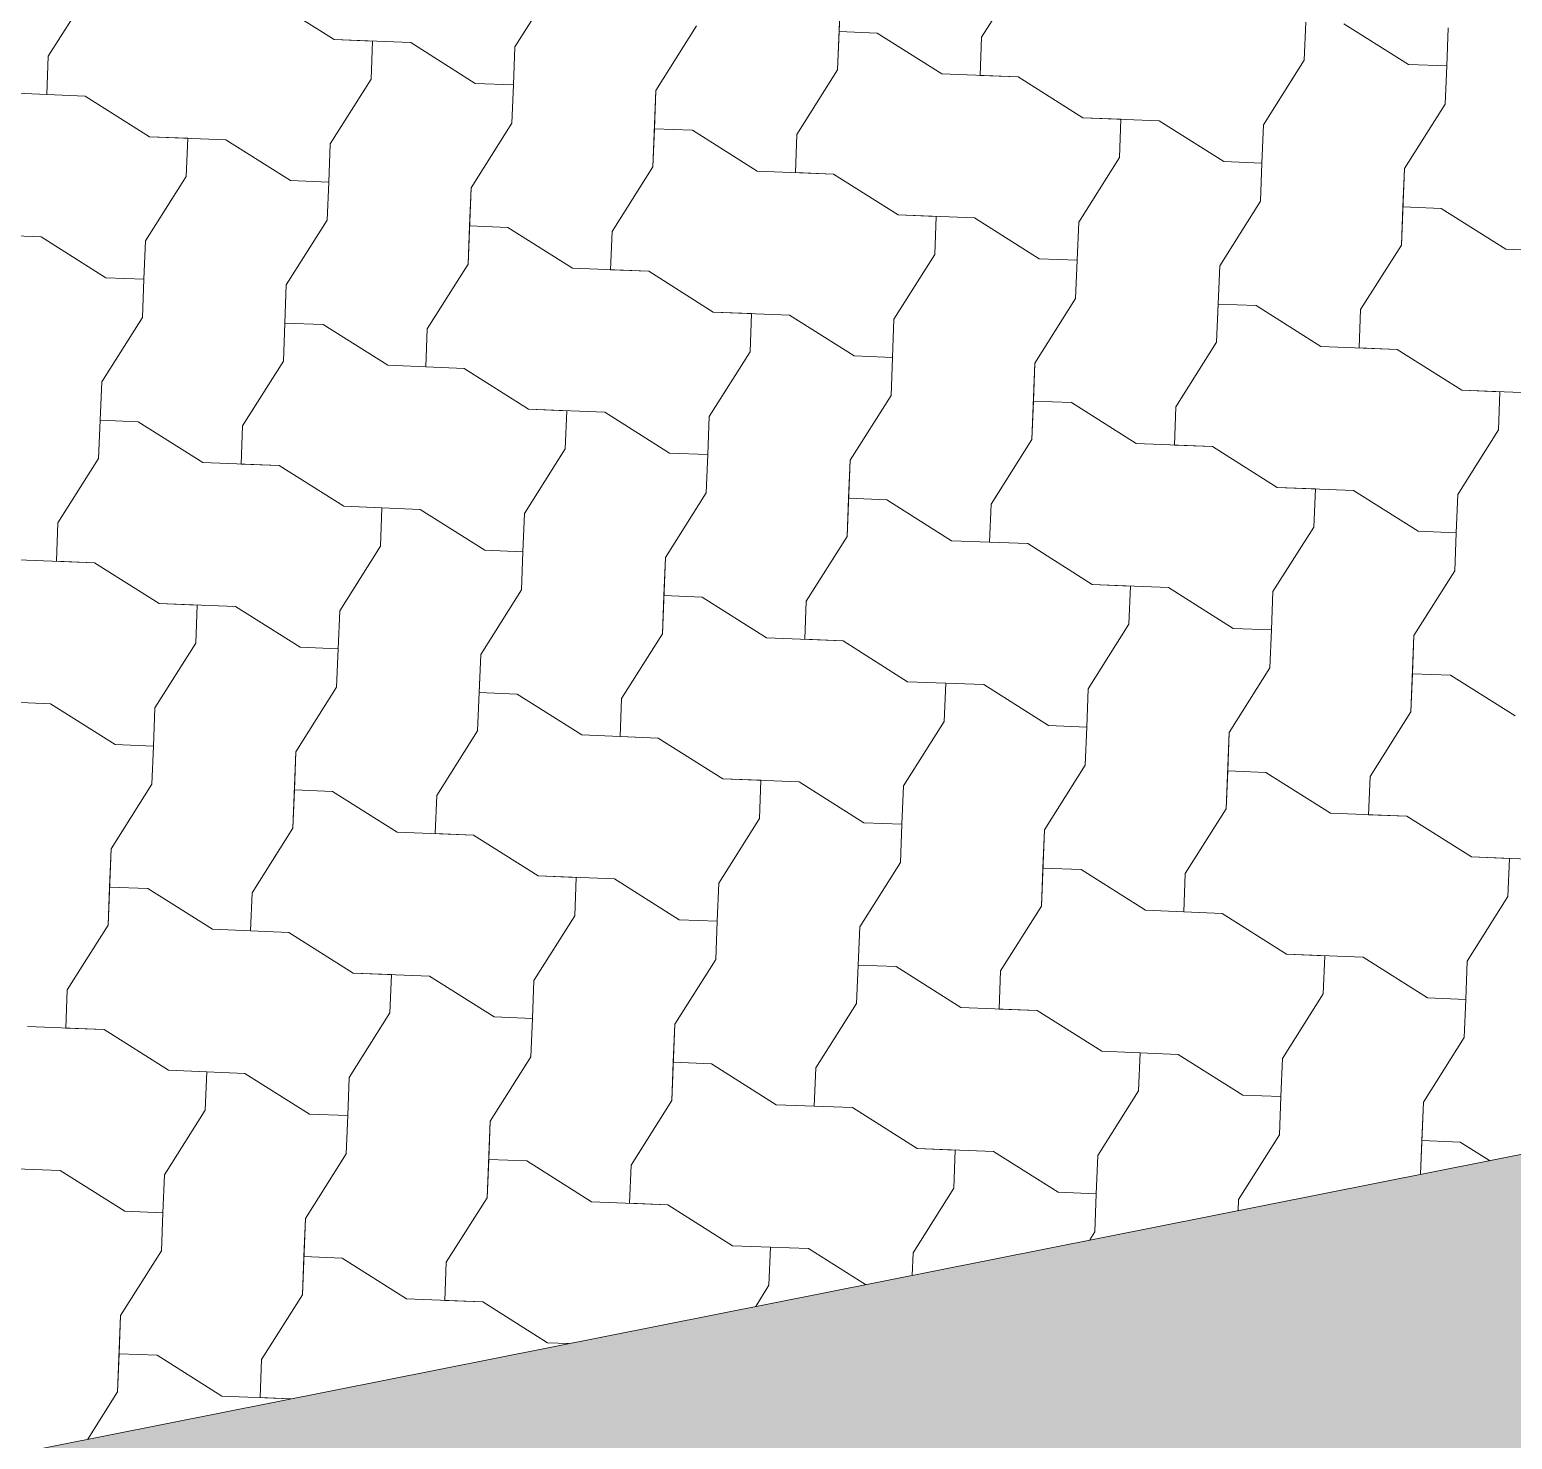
# Model space of a CAD drawing. Header units: metres. Extents: x -111189 to -108577, y -72951 to -72647.
# Drawn here: x -110725.963 to -110724.959, y -72941.686 to -72940.732 of the extents above; entities that cross this region are included whole.
import ezdxf

# ---------------------------------------------------------------- set-up
doc = ezdxf.new("R2010")
doc.units = ezdxf.units.M
doc.header["$MEASUREMENT"] = 0
doc.set_wipeout_variables(frame=1)
doc.linetypes.add('Dot & Dashed', pattern=[0.670278, 0.3175, -0.176389, 0, -0.176389])
doc.linetypes.add('Wipeout_Contour', pattern=[1, 0, -1])
for name, color, linetype in [('Planta Piso -1_1_0', 7, 'Continuous'), ('Planta Piso -1_1_01 - TERRENO PROPOSTO', 7, 'Continuous'), ('Planta Piso -1_1_02 - ESTRADAS', 7, 'Continuous'), ('Planta Piso -1_1_02 - PASSEIOS', 7, 'Continuous')]:
    doc.layers.add(name, color=color, linetype=linetype)

# ---------------------------------------------------------------- blocks, each defined once
blk = doc.blocks.new('*X139', base_point=(-110755.4355, -72968.689))
at = {"layer": 'Planta Piso -1_1_02 - PASSEIOS', "color": 253, "linetype": 'Continuous', "lineweight": 9, "ltscale": 1000}
for p, q in [((-110725.6343, -72940.7431), (-110725.6067, -72940.6994)), ((-110725.3181, -72940.7367), (-110725.2905, -72940.6929)), ((-110725.3181, -72940.7367), (-110725.2905, -72940.6929)), ((-110725.9505, -72940.7496), (-110725.9228, -72940.7058)), ((-110725.9505, -72940.7496), (-110725.9228, -72940.7058)), ((-110725.4157, -72940.7587), (-110725.4136, -72940.707)), ((-110725.4136, -72940.707), (-110725.4146, -72940.7329)), ((-110725.8004, -72940.7106), (-110725.7567, -72940.7383)), ((-110725.8004, -72940.7106), (-110725.7567, -72940.7383)), ((-110725.5388, -72940.7728), (-110725.5112, -72940.729)), ((-110725.5388, -72940.7728), (-110725.5112, -72940.729)), ((-110725.0995, -72940.7523), (-110725.0985, -72940.7264)), ((-110725.0726, -72940.7275), (-110725.0289, -72940.7551)), ((-110725.7567, -72940.7383), (-110725.7308, -72940.7393)), ((-110725.7567, -72940.7383), (-110725.7049, -72940.7403)), ((-110725.7318, -72940.7652), (-110725.7308, -72940.7393)), ((-110725.4157, -72940.7587), (-110725.4146, -72940.7329)), ((-110725.3888, -72940.7339), (-110725.4146, -72940.7329)), ((-110725.3888, -72940.7339), (-110725.345, -72940.7615)), ((-110725.3181, -72940.7367), (-110725.3192, -72940.7626)), ((-110725.3181, -72940.7367), (-110725.3192, -72940.7626)), ((-110725.002, -72940.7303), (-110725.003, -72940.7561)), ((-110725.9505, -72940.7496), (-110725.9515, -72940.7754)), ((-110725.9505, -72940.7496), (-110725.9515, -72940.7754)), ((-110725.7049, -72940.7403), (-110725.6612, -72940.768)), ((-110725.6343, -72940.7431), (-110725.6353, -72940.769)), ((-110725.4433, -72940.8025), (-110725.4157, -72940.7587)), ((-110725.4433, -72940.8025), (-110725.4157, -72940.7587)), ((-110725.1271, -72940.7961), (-110725.0995, -72940.7523)), ((-110725.0289, -72940.7551), (-110725.003, -72940.7561)), ((-110725.004, -72940.782), (-110725.003, -72940.7561)), ((-110725.004, -72940.782), (-110725.003, -72940.7561)), ((-110725.7595, -72940.8089), (-110725.7318, -72940.7652)), ((-110725.6612, -72940.768), (-110725.6353, -72940.769)), ((-110725.6363, -72940.7948), (-110725.6353, -72940.769)), ((-110725.6363, -72940.7948), (-110725.6353, -72940.769)), ((-110725.345, -72940.7615), (-110725.2933, -72940.7636)), ((-110725.2933, -72940.7636), (-110725.3192, -72940.7626)), ((-110725.2933, -72940.7636), (-110725.2495, -72940.7912)), ((-110725.2933, -72940.7636), (-110725.2495, -72940.7912)), ((-110725.9773, -72940.7744), (-110725.9256, -72940.7765)), ((-110725.9256, -72940.7765), (-110725.9515, -72940.7754)), ((-110725.9256, -72940.7765), (-110725.8818, -72940.8041)), ((-110725.9256, -72940.7765), (-110725.8818, -72940.8041)), ((-110725.5408, -72940.8245), (-110725.5388, -72940.7728)), ((-110725.5388, -72940.7728), (-110725.5398, -72940.7987)), ((-110725.0317, -72940.8257), (-110725.004, -72940.782)), ((-110725.0317, -72940.8257), (-110725.004, -72940.782)), ((-110725.664, -72940.8386), (-110725.6363, -72940.7948)), ((-110725.664, -72940.8386), (-110725.6363, -72940.7948)), ((-110725.5408, -72940.8245), (-110725.5398, -72940.7987)), ((-110725.514, -72940.7997), (-110725.5398, -72940.7987)), ((-110725.514, -72940.7997), (-110725.4702, -72940.8273)), ((-110725.2495, -72940.7912), (-110725.2237, -72940.7922)), ((-110725.2495, -72940.7912), (-110725.1978, -72940.7933)), ((-110725.2247, -72940.8181), (-110725.2237, -72940.7922)), ((-110725.1978, -72940.7933), (-110725.154, -72940.8209)), ((-110725.1271, -72940.7961), (-110725.1282, -72940.8219)), ((-110725.8818, -72940.8041), (-110725.856, -72940.8051)), ((-110725.8818, -72940.8041), (-110725.8301, -72940.8061)), ((-110725.857, -72940.831), (-110725.856, -72940.8051)), ((-110725.8301, -72940.8061), (-110725.7864, -72940.8338)), ((-110725.7595, -72940.8089), (-110725.7605, -72940.8348)), ((-110725.4433, -72940.8025), (-110725.4443, -72940.8284)), ((-110725.4433, -72940.8025), (-110725.4443, -72940.8284)), ((-110725.2523, -72940.8619), (-110725.2247, -72940.8181)), ((-110725.5685, -72940.8683), (-110725.5408, -72940.8245)), ((-110725.5685, -72940.8683), (-110725.5408, -72940.8245)), ((-110725.4702, -72940.8273), (-110725.4185, -72940.8294)), ((-110725.4185, -72940.8294), (-110725.4443, -72940.8284)), ((-110725.4185, -72940.8294), (-110725.3747, -72940.857)), ((-110725.4185, -72940.8294), (-110725.3747, -72940.857)), ((-110725.154, -72940.8209), (-110725.1282, -72940.8219)), ((-110725.1292, -72940.8478), (-110725.1282, -72940.8219)), ((-110725.1292, -72940.8478), (-110725.1282, -72940.8219)), ((-110725.0337, -72940.8775), (-110725.0317, -72940.8257)), ((-110725.0317, -72940.8257), (-110725.0327, -72940.8516)), ((-110725.8846, -72940.8747), (-110725.857, -72940.831)), ((-110725.7864, -72940.8338), (-110725.7605, -72940.8348)), ((-110725.7615, -72940.8607), (-110725.7605, -72940.8348)), ((-110725.7615, -72940.8607), (-110725.7605, -72940.8348)), ((-110725.666, -72940.8903), (-110725.664, -72940.8386)), ((-110725.664, -72940.8386), (-110725.665, -72940.8645)), ((-110725.1568, -72940.8916), (-110725.1292, -72940.8478)), ((-110725.1568, -72940.8916), (-110725.1292, -72940.8478)), ((-110725.3747, -72940.857), (-110725.3488, -72940.858)), ((-110725.3747, -72940.857), (-110725.323, -72940.8591)), ((-110725.3499, -72940.8839), (-110725.3488, -72940.858)), ((-110725.323, -72940.8591), (-110725.2792, -72940.8867)), ((-110725.0337, -72940.8775), (-110725.0327, -72940.8516)), ((-110725.0068, -72940.8526), (-110725.0327, -72940.8516)), ((-110725.0068, -72940.8526), (-110724.963, -72940.8803)), ((-110726.007, -72940.8699), (-110725.9553, -72940.8719)), ((-110725.7892, -72940.9044), (-110725.7615, -72940.8607)), ((-110725.7892, -72940.9044), (-110725.7615, -72940.8607)), ((-110725.666, -72940.8903), (-110725.665, -72940.8645)), ((-110725.6391, -72940.8655), (-110725.665, -72940.8645)), ((-110725.6391, -72940.8655), (-110725.5954, -72940.8931)), ((-110725.5685, -72940.8683), (-110725.5695, -72940.8942)), ((-110725.5685, -72940.8683), (-110725.5695, -72940.8942)), ((-110725.2523, -72940.8619), (-110725.2533, -72940.8877)), ((-110725.9553, -72940.8719), (-110725.9115, -72940.8996)), ((-110725.8846, -72940.8747), (-110725.8857, -72940.9006)), ((-110725.0613, -72940.9212), (-110725.0337, -72940.8775)), ((-110725.0613, -72940.9212), (-110725.0337, -72940.8775)), ((-110724.963, -72940.8803), (-110724.9113, -72940.8823)), ((-110725.6937, -72940.9341), (-110725.666, -72940.8903)), ((-110725.6937, -72940.9341), (-110725.666, -72940.8903)), ((-110725.3775, -72940.9277), (-110725.3499, -72940.8839)), ((-110725.2792, -72940.8867), (-110725.2533, -72940.8877)), ((-110725.2544, -72940.9136), (-110725.2533, -72940.8877)), ((-110725.2544, -72940.9136), (-110725.2533, -72940.8877)), ((-110725.9115, -72940.8996), (-110725.8857, -72940.9006)), ((-110725.5954, -72940.8931), (-110725.5436, -72940.8952)), ((-110725.5436, -72940.8952), (-110725.5695, -72940.8942)), ((-110725.5436, -72940.8952), (-110725.4999, -72940.9228)), ((-110725.5436, -72940.8952), (-110725.4999, -72940.9228)), ((-110725.1589, -72940.9433), (-110725.1568, -72940.8916)), ((-110725.1568, -72940.8916), (-110725.1579, -72940.9174)), ((-110725.8867, -72940.9265), (-110725.8857, -72940.9006)), ((-110725.8867, -72940.9265), (-110725.8857, -72940.9006)), ((-110725.7912, -72940.9561), (-110725.7892, -72940.9044)), ((-110725.7892, -72940.9044), (-110725.7902, -72940.9303)), ((-110725.282, -72940.9574), (-110725.2544, -72940.9136)), ((-110725.282, -72940.9574), (-110725.2544, -72940.9136)), ((-110725.1589, -72940.9433), (-110725.1579, -72940.9174)), ((-110725.132, -72940.9184), (-110725.1579, -72940.9174)), ((-110725.132, -72940.9184), (-110725.0882, -72940.9461)), ((-110725.9143, -72940.9702), (-110725.8867, -72940.9265)), ((-110725.9143, -72940.9702), (-110725.8867, -72940.9265)), ((-110725.7912, -72940.9561), (-110725.7902, -72940.9303)), ((-110725.7643, -72940.9313), (-110725.7902, -72940.9303)), ((-110725.4999, -72940.9228), (-110725.474, -72940.9239)), ((-110725.4999, -72940.9228), (-110725.4482, -72940.9249)), ((-110725.475, -72940.9497), (-110725.474, -72940.9239)), ((-110725.4482, -72940.9249), (-110725.4044, -72940.9525)), ((-110725.3775, -72940.9277), (-110725.3785, -72940.9535)), ((-110725.0613, -72940.9212), (-110725.0624, -72940.9471)), ((-110725.0613, -72940.9212), (-110725.0624, -72940.9471)), ((-110725.7643, -72940.9313), (-110725.7205, -72940.9589)), ((-110725.6937, -72940.9341), (-110725.6947, -72940.96)), ((-110725.6937, -72940.9341), (-110725.6947, -72940.96)), ((-110725.5027, -72940.9935), (-110725.475, -72940.9497)), ((-110725.1865, -72940.987), (-110725.1589, -72940.9433)), ((-110725.1865, -72940.987), (-110725.1589, -72940.9433)), ((-110725.0882, -72940.9461), (-110725.0365, -72940.9481)), ((-110725.0365, -72940.9481), (-110725.0624, -72940.9471)), ((-110725.0365, -72940.9481), (-110724.9927, -72940.9758)), ((-110725.0365, -72940.9481), (-110724.9927, -72940.9758)), ((-110725.8188, -72940.9999), (-110725.7912, -72940.9561)), ((-110725.8188, -72940.9999), (-110725.7912, -72940.9561)), ((-110725.7205, -72940.9589), (-110725.6688, -72940.961)), ((-110725.6688, -72940.961), (-110725.6947, -72940.96)), ((-110725.4044, -72940.9525), (-110725.3785, -72940.9535)), ((-110725.3795, -72940.9794), (-110725.3785, -72940.9535)), ((-110725.3795, -72940.9794), (-110725.3785, -72940.9535)), ((-110725.2841, -72941.0091), (-110725.282, -72940.9574)), ((-110725.282, -72940.9574), (-110725.283, -72940.9832)), ((-110725.9164, -72941.022), (-110725.9143, -72940.9702)), ((-110725.9143, -72940.9702), (-110725.9154, -72940.9961)), ((-110725.6688, -72940.961), (-110725.6251, -72940.9886)), ((-110725.6688, -72940.961), (-110725.6251, -72940.9886)), ((-110725.4072, -72941.0232), (-110725.3795, -72940.9794)), ((-110725.4072, -72941.0232), (-110725.3795, -72940.9794)), ((-110724.9927, -72940.9758), (-110724.9669, -72940.9768)), ((-110724.9927, -72940.9758), (-110724.941, -72940.9778)), ((-110724.9679, -72941.0026), (-110724.9669, -72940.9768)), ((-110725.6251, -72940.9886), (-110725.5992, -72940.9897)), ((-110725.6251, -72940.9886), (-110725.5733, -72940.9907)), ((-110725.6002, -72941.0155), (-110725.5992, -72940.9897)), ((-110725.5733, -72940.9907), (-110725.5296, -72941.0183)), ((-110725.2841, -72941.0091), (-110725.283, -72940.9832)), ((-110725.2572, -72940.9842), (-110725.283, -72940.9832)), ((-110725.2572, -72940.9842), (-110725.2134, -72941.0119)), ((-110725.1865, -72940.987), (-110725.1875, -72941.0129)), ((-110725.1865, -72940.987), (-110725.1875, -72941.0129)), ((-110725.9164, -72941.022), (-110725.9154, -72940.9961)), ((-110725.8895, -72940.9971), (-110725.9154, -72940.9961)), ((-110725.8895, -72940.9971), (-110725.8457, -72941.0248)), ((-110725.8188, -72940.9999), (-110725.8199, -72941.0258)), ((-110725.8188, -72940.9999), (-110725.8199, -72941.0258)), ((-110725.5027, -72940.9935), (-110725.5037, -72941.0193)), ((-110725.3117, -72941.0529), (-110725.2841, -72941.0091)), ((-110725.3117, -72941.0529), (-110725.2841, -72941.0091)), ((-110724.9955, -72941.0464), (-110724.9679, -72941.0026)), ((-110725.6279, -72941.0593), (-110725.6002, -72941.0155)), ((-110725.5296, -72941.0183), (-110725.5037, -72941.0193)), ((-110725.5047, -72941.0452), (-110725.5037, -72941.0193)), ((-110725.5047, -72941.0452), (-110725.5037, -72941.0193)), ((-110725.2134, -72941.0119), (-110725.1617, -72941.0139)), ((-110725.1617, -72941.0139), (-110725.1875, -72941.0129)), ((-110725.1617, -72941.0139), (-110725.1179, -72941.0416)), ((-110725.1617, -72941.0139), (-110725.1179, -72941.0416)), ((-110725.944, -72941.0657), (-110725.9164, -72941.022)), ((-110725.944, -72941.0657), (-110725.9164, -72941.022)), ((-110725.8457, -72941.0248), (-110725.794, -72941.0268)), ((-110725.794, -72941.0268), (-110725.8199, -72941.0258)), ((-110725.794, -72941.0268), (-110725.7502, -72941.0544)), ((-110725.794, -72941.0268), (-110725.7502, -72941.0544)), ((-110725.4092, -72941.0749), (-110725.4072, -72941.0232)), ((-110725.4072, -72941.0232), (-110725.4082, -72941.049)), ((-110725.5324, -72941.089), (-110725.5047, -72941.0452)), ((-110725.5324, -72941.089), (-110725.5047, -72941.0452)), ((-110725.4092, -72941.0749), (-110725.4082, -72941.049)), ((-110725.3823, -72941.0501), (-110725.4082, -72941.049)), ((-110725.3823, -72941.0501), (-110725.3386, -72941.0777)), ((-110725.1179, -72941.0416), (-110725.092, -72941.0426)), ((-110725.1179, -72941.0416), (-110725.0662, -72941.0436)), ((-110725.0931, -72941.0685), (-110725.092, -72941.0426)), ((-110725.0662, -72941.0436), (-110725.0224, -72941.0713)), ((-110724.9955, -72941.0464), (-110724.9966, -72941.0723)), ((-110725.7502, -72941.0544), (-110725.7244, -72941.0555)), ((-110725.7502, -72941.0544), (-110725.6985, -72941.0565)), ((-110725.7254, -72941.0813), (-110725.7244, -72941.0555)), ((-110725.6985, -72941.0565), (-110725.6547, -72941.0841)), ((-110725.6279, -72941.0593), (-110725.6289, -72941.0852)), ((-110725.3117, -72941.0529), (-110725.3127, -72941.0787)), ((-110725.3117, -72941.0529), (-110725.3127, -72941.0787)), ((-110725.944, -72941.0657), (-110725.945, -72941.0916)), ((-110725.944, -72941.0657), (-110725.945, -72941.0916)), ((-110725.1207, -72941.1122), (-110725.0931, -72941.0685)), ((-110725.0224, -72941.0713), (-110724.9966, -72941.0723)), ((-110725.753, -72941.1251), (-110725.7254, -72941.0813)), ((-110725.4369, -72941.1187), (-110725.4092, -72941.0749)), ((-110725.4369, -72941.1187), (-110725.4092, -72941.0749)), ((-110725.3386, -72941.0777), (-110725.2869, -72941.0797)), ((-110725.2869, -72941.0797), (-110725.3127, -72941.0787)), ((-110725.2869, -72941.0797), (-110725.2431, -72941.1074)), ((-110725.2869, -72941.0797), (-110725.2431, -72941.1074)), ((-110724.9976, -72941.0981), (-110724.9966, -72941.0723)), ((-110724.9976, -72941.0981), (-110724.9966, -72941.0723)), ((-110725.9709, -72941.0906), (-110725.9192, -72941.0926)), ((-110725.6547, -72941.0841), (-110725.6289, -72941.0852)), ((-110725.6299, -72941.111), (-110725.6289, -72941.0852)), ((-110725.6299, -72941.111), (-110725.6289, -72941.0852)), ((-110725.5344, -72941.1407), (-110725.5324, -72941.089)), ((-110725.5324, -72941.089), (-110725.5334, -72941.1148)), ((-110725.9192, -72941.0926), (-110725.945, -72941.0916)), ((-110725.9192, -72941.0926), (-110725.8754, -72941.1202)), ((-110725.9192, -72941.0926), (-110725.8754, -72941.1202)), ((-110725.0252, -72941.1419), (-110724.9976, -72941.0981)), ((-110725.0252, -72941.1419), (-110724.9976, -72941.0981)), ((-110725.6575, -72941.1548), (-110725.6299, -72941.111)), ((-110725.6575, -72941.1548), (-110725.6299, -72941.111)), ((-110725.2431, -72941.1074), (-110725.2172, -72941.1084)), ((-110725.2431, -72941.1074), (-110725.1914, -72941.1094)), ((-110725.2183, -72941.1343), (-110725.2172, -72941.1084)), ((-110725.1914, -72941.1094), (-110725.1476, -72941.1371)), ((-110725.8754, -72941.1202), (-110725.8496, -72941.1213)), ((-110725.8754, -72941.1202), (-110725.8237, -72941.1223)), ((-110725.8506, -72941.1471), (-110725.8496, -72941.1213)), ((-110725.5344, -72941.1407), (-110725.5334, -72941.1148)), ((-110725.5075, -72941.1159), (-110725.5334, -72941.1148)), ((-110725.5075, -72941.1159), (-110725.4638, -72941.1435)), ((-110725.4369, -72941.1187), (-110725.4379, -72941.1445)), ((-110725.4369, -72941.1187), (-110725.4379, -72941.1445)), ((-110725.1207, -72941.1122), (-110725.1217, -72941.1381)), ((-110725.8237, -72941.1223), (-110725.7799, -72941.1499)), ((-110725.753, -72941.1251), (-110725.7541, -72941.151)), ((-110725.562, -72941.1845), (-110725.5344, -72941.1407)), ((-110725.562, -72941.1845), (-110725.5344, -72941.1407)), ((-110725.2459, -72941.178), (-110725.2183, -72941.1343)), ((-110725.1476, -72941.1371), (-110725.1217, -72941.1381)), ((-110725.1228, -72941.1639), (-110725.1217, -72941.1381)), ((-110725.1228, -72941.1639), (-110725.1217, -72941.1381)), ((-110725.8782, -72941.1909), (-110725.8506, -72941.1471)), ((-110725.7799, -72941.1499), (-110725.7541, -72941.151)), ((-110725.7551, -72941.1768), (-110725.7541, -72941.151)), ((-110725.7551, -72941.1768), (-110725.7541, -72941.151)), ((-110725.4638, -72941.1435), (-110725.412, -72941.1455)), ((-110725.412, -72941.1455), (-110725.4379, -72941.1445)), ((-110725.412, -72941.1455), (-110725.3683, -72941.1732)), ((-110725.412, -72941.1455), (-110725.3683, -72941.1732)), ((-110725.0273, -72941.1936), (-110725.0252, -72941.1419)), ((-110725.0252, -72941.1419), (-110725.0262, -72941.1678)), ((-110725.6596, -72941.2065), (-110725.6575, -72941.1548)), ((-110725.6575, -72941.1548), (-110725.6586, -72941.1806)), ((-110725.1504, -72941.2077), (-110725.1228, -72941.1639)), ((-110725.1504, -72941.2077), (-110725.1228, -72941.1639)), ((-110725.0273, -72941.1936), (-110725.0262, -72941.1678)), ((-110725.0004, -72941.1688), (-110725.0262, -72941.1678)), ((-110725.0004, -72941.1688), (-110724.9566, -72941.1964)), ((-110725.7827, -72941.2206), (-110725.7551, -72941.1768)), ((-110725.7827, -72941.2206), (-110725.7551, -72941.1768)), ((-110725.6596, -72941.2065), (-110725.6586, -72941.1806)), ((-110725.6327, -72941.1817), (-110725.6586, -72941.1806)), ((-110725.6327, -72941.1817), (-110725.5889, -72941.2093)), ((-110725.3683, -72941.1732), (-110725.3424, -72941.1742)), ((-110725.3683, -72941.1732), (-110725.3165, -72941.1752)), ((-110725.3434, -72941.2001), (-110725.3424, -72941.1742)), ((-110725.3165, -72941.1752), (-110725.2728, -72941.2029)), ((-110725.2459, -72941.178), (-110725.2469, -72941.2039)), ((-110726.0006, -72941.1861), (-110725.9489, -72941.1881)), ((-110725.9489, -72941.1881), (-110725.9051, -72941.2157)), ((-110725.8782, -72941.1909), (-110725.8792, -72941.2168)), ((-110725.562, -72941.1845), (-110725.5631, -72941.2103)), ((-110725.562, -72941.1845), (-110725.5631, -72941.2103)), ((-110725.3711, -72941.2438), (-110725.3434, -72941.2001)), ((-110725.0549, -72941.2374), (-110725.0273, -72941.1936)), ((-110725.0549, -72941.2374), (-110725.0273, -72941.1936)), ((-110725.6872, -72941.2503), (-110725.6596, -72941.2065)), ((-110725.6872, -72941.2503), (-110725.6596, -72941.2065)), ((-110725.5889, -72941.2093), (-110725.5372, -72941.2114)), ((-110725.5372, -72941.2114), (-110725.5631, -72941.2103)), ((-110725.5372, -72941.2114), (-110725.4934, -72941.239)), ((-110725.5372, -72941.2114), (-110725.4934, -72941.239)), ((-110725.2728, -72941.2029), (-110725.2469, -72941.2039)), ((-110725.2479, -72941.2298), (-110725.2469, -72941.2039)), ((-110725.2479, -72941.2298), (-110725.2469, -72941.2039)), ((-110725.1524, -72941.2594), (-110725.1504, -72941.2077)), ((-110725.1504, -72941.2077), (-110725.1514, -72941.2336)), ((-110725.9051, -72941.2157), (-110725.8792, -72941.2168)), ((-110725.8803, -72941.2426), (-110725.8792, -72941.2168)), ((-110725.8803, -72941.2426), (-110725.8792, -72941.2168)), ((-110725.7848, -72941.2723), (-110725.7827, -72941.2206)), ((-110725.7827, -72941.2206), (-110725.7837, -72941.2465)), ((-110725.2756, -72941.2735), (-110725.2479, -72941.2298)), ((-110725.2756, -72941.2735), (-110725.2479, -72941.2298)), ((-110725.4934, -72941.239), (-110725.4676, -72941.24)), ((-110725.4934, -72941.239), (-110725.4417, -72941.241)), ((-110725.4686, -72941.2659), (-110725.4676, -72941.24)), ((-110725.4417, -72941.241), (-110725.3979, -72941.2687)), ((-110725.1524, -72941.2594), (-110725.1514, -72941.2336)), ((-110725.1256, -72941.2346), (-110725.1514, -72941.2336)), ((-110725.1256, -72941.2346), (-110725.0818, -72941.2622)), ((-110725.0549, -72941.2374), (-110725.0559, -72941.2633)), ((-110725.0549, -72941.2374), (-110725.0559, -72941.2633)), ((-110725.9079, -72941.2864), (-110725.8803, -72941.2426)), ((-110725.9079, -72941.2864), (-110725.8803, -72941.2426)), ((-110725.7848, -72941.2723), (-110725.7837, -72941.2465)), ((-110725.7579, -72941.2475), (-110725.7837, -72941.2465)), ((-110725.7579, -72941.2475), (-110725.7141, -72941.2751)), ((-110725.6872, -72941.2503), (-110725.6883, -72941.2761)), ((-110725.6872, -72941.2503), (-110725.6883, -72941.2761)), ((-110725.3711, -72941.2438), (-110725.3721, -72941.2697)), ((-110725.1801, -72941.3032), (-110725.1524, -72941.2594)), ((-110725.1801, -72941.3032), (-110725.1524, -72941.2594)), ((-110725.4962, -72941.3096), (-110725.4686, -72941.2659)), ((-110725.3979, -72941.2687), (-110725.3721, -72941.2697)), ((-110725.3731, -72941.2956), (-110725.3721, -72941.2697)), ((-110725.3731, -72941.2956), (-110725.3721, -72941.2697)), ((-110725.0818, -72941.2622), (-110725.0301, -72941.2643)), ((-110725.0301, -72941.2643), (-110725.0559, -72941.2633)), ((-110725.0301, -72941.2643), (-110724.9863, -72941.2919)), ((-110725.0301, -72941.2643), (-110724.9863, -72941.2919)), ((-110725.8124, -72941.3161), (-110725.7848, -72941.2723)), ((-110725.8124, -72941.3161), (-110725.7848, -72941.2723)), ((-110725.7141, -72941.2751), (-110725.6624, -72941.2772)), ((-110725.6624, -72941.2772), (-110725.6883, -72941.2761)), ((-110725.6624, -72941.2772), (-110725.6186, -72941.3048)), ((-110725.6624, -72941.2772), (-110725.6186, -72941.3048)), ((-110725.2776, -72941.3252), (-110725.2756, -72941.2735)), ((-110725.2756, -72941.2735), (-110725.2766, -72941.2994)), ((-110725.9099, -72941.3381), (-110725.9079, -72941.2864)), ((-110725.9079, -72941.2864), (-110725.9089, -72941.3123)), ((-110724.9863, -72941.2919), (-110724.9604, -72941.2929)), ((-110724.9863, -72941.2919), (-110724.9346, -72941.294)), ((-110725.4007, -72941.3393), (-110725.3731, -72941.2956)), ((-110725.4007, -72941.3393), (-110725.3731, -72941.2956)), ((-110725.2776, -72941.3252), (-110725.2766, -72941.2994)), ((-110725.2507, -72941.3004), (-110725.2766, -72941.2994)), ((-110725.2507, -72941.3004), (-110725.207, -72941.328)), ((-110724.9615, -72941.3188), (-110724.9604, -72941.2929)), ((-110725.9099, -72941.3381), (-110725.9089, -72941.3123)), ((-110725.8831, -72941.3133), (-110725.9089, -72941.3123)), ((-110725.6186, -72941.3048), (-110725.5928, -72941.3058)), ((-110725.6186, -72941.3048), (-110725.5669, -72941.3068)), ((-110725.5938, -72941.3317), (-110725.5928, -72941.3058)), ((-110725.5669, -72941.3068), (-110725.5231, -72941.3345)), ((-110725.4962, -72941.3096), (-110725.4973, -72941.3355)), ((-110725.1801, -72941.3032), (-110725.1811, -72941.3291)), ((-110725.1801, -72941.3032), (-110725.1811, -72941.3291)), ((-110725.8831, -72941.3133), (-110725.8393, -72941.3409)), ((-110725.8124, -72941.3161), (-110725.8134, -72941.3419)), ((-110725.8124, -72941.3161), (-110725.8134, -72941.3419)), ((-110724.9891, -72941.3626), (-110724.9615, -72941.3188)), ((-110725.6214, -72941.3755), (-110725.5938, -72941.3317)), ((-110725.3053, -72941.369), (-110725.2776, -72941.3252)), ((-110725.3053, -72941.369), (-110725.2776, -72941.3252)), ((-110725.207, -72941.328), (-110725.1552, -72941.3301)), ((-110725.1552, -72941.3301), (-110725.1811, -72941.3291)), ((-110725.1552, -72941.3301), (-110725.1115, -72941.3577)), ((-110725.1552, -72941.3301), (-110725.1115, -72941.3577)), ((-110725.9376, -72941.3819), (-110725.9099, -72941.3381)), ((-110725.9376, -72941.3819), (-110725.9099, -72941.3381)), ((-110725.8393, -72941.3409), (-110725.7876, -72941.343)), ((-110725.7876, -72941.343), (-110725.8134, -72941.3419)), ((-110725.5231, -72941.3345), (-110725.4973, -72941.3355)), ((-110725.4983, -72941.3614), (-110725.4973, -72941.3355)), ((-110725.4983, -72941.3614), (-110725.4973, -72941.3355)), ((-110725.4028, -72941.3911), (-110725.4007, -72941.3393)), ((-110725.4007, -72941.3393), (-110725.4018, -72941.3652)), ((-110725.7876, -72941.343), (-110725.7438, -72941.3706)), ((-110725.7876, -72941.343), (-110725.7438, -72941.3706)), ((-110725.5259, -72941.4051), (-110725.4983, -72941.3614)), ((-110725.5259, -72941.4051), (-110725.4983, -72941.3614)), ((-110725.1115, -72941.3577), (-110725.0856, -72941.3588)), ((-110725.1115, -72941.3577), (-110725.0597, -72941.3598)), ((-110725.0866, -72941.3846), (-110725.0856, -72941.3588)), ((-110725.0597, -72941.3598), (-110725.016, -72941.3874)), ((-110724.9891, -72941.3626), (-110724.9901, -72941.3884)), ((-110725.7438, -72941.3706), (-110725.7179, -72941.3716)), ((-110725.7438, -72941.3706), (-110725.6921, -72941.3727)), ((-110725.719, -72941.3975), (-110725.7179, -72941.3716)), ((-110725.6921, -72941.3727), (-110725.6483, -72941.4003)), ((-110725.4028, -72941.3911), (-110725.4018, -72941.3652)), ((-110725.3759, -72941.3662), (-110725.4018, -72941.3652)), ((-110725.3759, -72941.3662), (-110725.3321, -72941.3939)), ((-110725.3053, -72941.369), (-110725.3063, -72941.3949)), ((-110725.3053, -72941.369), (-110725.3063, -72941.3949)), ((-110725.9376, -72941.3819), (-110725.9386, -72941.4078)), ((-110725.9376, -72941.3819), (-110725.9386, -72941.4078)), ((-110725.6214, -72941.3755), (-110725.6224, -72941.4013)), ((-110725.4304, -72941.4348), (-110725.4028, -72941.3911)), ((-110725.4304, -72941.4348), (-110725.4028, -72941.3911)), ((-110725.1143, -72941.4284), (-110725.0866, -72941.3846)), ((-110725.016, -72941.3874), (-110724.9901, -72941.3884)), ((-110724.9911, -72941.4143), (-110724.9901, -72941.3884)), ((-110724.9911, -72941.4143), (-110724.9901, -72941.3884)), ((-110725.7466, -72941.4413), (-110725.719, -72941.3975)), ((-110725.6483, -72941.4003), (-110725.6224, -72941.4013)), ((-110725.6235, -72941.4272), (-110725.6224, -72941.4013)), ((-110725.6235, -72941.4272), (-110725.6224, -72941.4013)), ((-110725.3321, -72941.3939), (-110725.2804, -72941.3959)), ((-110725.2804, -72941.3959), (-110725.3063, -72941.3949)), ((-110725.2804, -72941.3959), (-110725.2366, -72941.4235)), ((-110725.2804, -72941.3959), (-110725.2366, -72941.4235)), ((-110725.9645, -72941.4067), (-110725.9127, -72941.4088)), ((-110725.9127, -72941.4088), (-110725.9386, -72941.4078)), ((-110725.9127, -72941.4088), (-110725.869, -72941.4364)), ((-110725.9127, -72941.4088), (-110725.869, -72941.4364)), ((-110725.528, -72941.4569), (-110725.5259, -72941.4051)), ((-110725.5259, -72941.4051), (-110725.527, -72941.431)), ((-110725.0188, -72941.4581), (-110724.9911, -72941.4143)), ((-110725.0188, -72941.4581), (-110724.9911, -72941.4143)), ((-110725.6511, -72941.4709), (-110725.6235, -72941.4272)), ((-110725.6511, -72941.4709), (-110725.6235, -72941.4272)), ((-110725.528, -72941.4569), (-110725.527, -72941.431)), ((-110725.5011, -72941.432), (-110725.527, -72941.431)), ((-110725.5011, -72941.432), (-110725.4573, -72941.4597)), ((-110725.2366, -72941.4235), (-110725.2108, -72941.4246)), ((-110725.2366, -72941.4235), (-110725.1849, -72941.4256)), ((-110725.2118, -72941.4504), (-110725.2108, -72941.4246)), ((-110725.1849, -72941.4256), (-110725.1412, -72941.4532)), ((-110725.1143, -72941.4284), (-110725.1153, -72941.4542)), ((-110725.869, -72941.4364), (-110725.8431, -72941.4374)), ((-110725.869, -72941.4364), (-110725.8173, -72941.4385)), ((-110725.8441, -72941.4633), (-110725.8431, -72941.4374)), ((-110725.8173, -72941.4385), (-110725.7735, -72941.4661)), ((-110725.7466, -72941.4413), (-110725.7476, -72941.4671)), ((-110725.4304, -72941.4348), (-110725.4315, -72941.4607)), ((-110725.4304, -72941.4348), (-110725.4315, -72941.4607)), ((-110725.2394, -72941.4942), (-110725.2118, -72941.4504)), ((-110725.5556, -72941.5006), (-110725.528, -72941.4569)), ((-110725.5556, -72941.5006), (-110725.528, -72941.4569)), ((-110725.4573, -72941.4597), (-110725.4056, -72941.4617)), ((-110725.4056, -72941.4617), (-110725.4315, -72941.4607)), ((-110725.4056, -72941.4617), (-110725.3618, -72941.4893)), ((-110725.4056, -72941.4617), (-110725.3618, -72941.4893)), ((-110725.1412, -72941.4532), (-110725.1153, -72941.4542)), ((-110725.1163, -72941.4801), (-110725.1153, -72941.4542)), ((-110725.1163, -72941.4801), (-110725.1153, -72941.4542)), ((-110725.0207, -72941.5068), (-110725.0188, -72941.4581)), ((-110725.0188, -72941.4581), (-110725.0198, -72941.4839)), ((-110725.8718, -72941.5071), (-110725.8441, -72941.4633)), ((-110725.7735, -72941.4661), (-110725.7476, -72941.4671)), ((-110725.7486, -72941.493), (-110725.7476, -72941.4671)), ((-110725.7486, -72941.493), (-110725.7476, -72941.4671)), ((-110725.6532, -72941.5227), (-110725.6511, -72941.4709)), ((-110725.6511, -72941.4709), (-110725.6521, -72941.4968)), ((-110725.144, -72941.5239), (-110725.1163, -72941.4801)), ((-110725.144, -72941.5239), (-110725.1163, -72941.4801)), ((-110725.7763, -72941.5368), (-110725.7486, -72941.493)), ((-110725.7763, -72941.5368), (-110725.7486, -72941.493)), ((-110725.3618, -72941.4893), (-110725.336, -72941.4904)), ((-110725.3618, -72941.4893), (-110725.3101, -72941.4914)), ((-110725.337, -72941.5162), (-110725.336, -72941.4904)), ((-110725.3101, -72941.4914), (-110725.2663, -72941.519)), ((-110725.0207, -72941.5068), (-110725.0198, -72941.4839)), ((-110724.9939, -72941.485), (-110725.0198, -72941.4839)), ((-110724.9939, -72941.485), (-110724.9741, -72941.4975)), ((-110725.9942, -72941.5022), (-110725.9424, -72941.5043)), ((-110725.6532, -72941.5227), (-110725.6521, -72941.4968)), ((-110725.6263, -72941.4978), (-110725.6521, -72941.4968)), ((-110725.6263, -72941.4978), (-110725.5825, -72941.5255)), ((-110725.5556, -72941.5006), (-110725.5566, -72941.5265)), ((-110725.5556, -72941.5006), (-110725.5566, -72941.5265)), ((-110725.2394, -72941.4942), (-110725.2405, -72941.5201)), ((-110725.9424, -72941.5043), (-110725.8987, -72941.5319)), ((-110725.8718, -72941.5071), (-110725.8728, -72941.5329)), ((-110725.6808, -72941.5664), (-110725.6532, -72941.5227)), ((-110725.6808, -72941.5664), (-110725.6532, -72941.5227)), ((-110725.3646, -72941.56), (-110725.337, -72941.5162)), ((-110725.2663, -72941.519), (-110725.2405, -72941.5201)), ((-110725.2415, -72941.5459), (-110725.2405, -72941.5201)), ((-110725.2415, -72941.5459), (-110725.2405, -72941.5201)), ((-110725.8987, -72941.5319), (-110725.8728, -72941.5329)), ((-110725.8738, -72941.5588), (-110725.8728, -72941.5329)), ((-110725.8738, -72941.5588), (-110725.8728, -72941.5329)), ((-110725.5825, -72941.5255), (-110725.5308, -72941.5275)), ((-110725.5308, -72941.5275), (-110725.5566, -72941.5265)), ((-110725.5308, -72941.5275), (-110725.487, -72941.5552)), ((-110725.5308, -72941.5275), (-110725.487, -72941.5552)), ((-110725.1443, -72941.5313), (-110725.144, -72941.5239)), ((-110725.144, -72941.5239), (-110725.1443, -72941.5313)), ((-110725.7783, -72941.5885), (-110725.7763, -72941.5368)), ((-110725.7763, -72941.5368), (-110725.7773, -72941.5626)), ((-110725.2449, -72941.5513), (-110725.2415, -72941.5459)), ((-110725.2449, -72941.5513), (-110725.2415, -72941.5459)), ((-110725.9015, -72941.6026), (-110725.8738, -72941.5588)), ((-110725.9015, -72941.6026), (-110725.8738, -72941.5588)), ((-110725.7783, -72941.5885), (-110725.7773, -72941.5626)), ((-110725.7514, -72941.5636), (-110725.7773, -72941.5626)), ((-110725.487, -72941.5552), (-110725.4611, -72941.5562)), ((-110725.487, -72941.5552), (-110725.4353, -72941.5572)), ((-110725.4622, -72941.582), (-110725.4611, -72941.5562)), ((-110725.4353, -72941.5572), (-110725.3968, -72941.5815)), ((-110725.3646, -72941.56), (-110725.3652, -72941.5753)), ((-110725.7514, -72941.5636), (-110725.7077, -72941.5913)), ((-110725.6808, -72941.5664), (-110725.6818, -72941.5923)), ((-110725.6808, -72941.5664), (-110725.6818, -72941.5923)), ((-110725.4712, -72941.5963), (-110725.4622, -72941.582)), ((-110725.806, -72941.6322), (-110725.7783, -72941.5885)), ((-110725.806, -72941.6322), (-110725.7783, -72941.5885)), ((-110725.7077, -72941.5913), (-110725.656, -72941.5933)), ((-110725.656, -72941.5933), (-110725.6818, -72941.5923)), ((-110725.656, -72941.5933), (-110725.6122, -72941.621)), ((-110725.656, -72941.5933), (-110725.6122, -72941.621)), ((-110725.9035, -72941.6543), (-110725.9015, -72941.6026)), ((-110725.9015, -72941.6026), (-110725.9025, -72941.6284)), ((-110725.6122, -72941.621), (-110725.598, -72941.6215)), ((-110725.6122, -72941.621), (-110725.598, -72941.6215)), ((-110725.9035, -72941.6543), (-110725.9025, -72941.6284)), ((-110725.8766, -72941.6294), (-110725.9025, -72941.6284)), ((-110725.8766, -72941.6294), (-110725.8329, -72941.6571)), ((-110725.806, -72941.6322), (-110725.807, -72941.6581)), ((-110725.806, -72941.6322), (-110725.807, -72941.6581)), ((-110725.9237, -72941.6863), (-110725.9035, -72941.6543)), ((-110725.9237, -72941.6863), (-110725.9035, -72941.6543)), ((-110725.8329, -72941.6571), (-110725.7862, -72941.6589)), ((-110725.7862, -72941.6589), (-110725.807, -72941.6581))]:
    blk.add_line(p, q, dxfattribs=at)

msp = doc.modelspace()

# ---------------------------------------------------------------- hatches: boundary and pattern name
at = {"layer": 'Planta Piso -1_1_01 - TERRENO PROPOSTO', "linetype": 'Continuous', "lineweight": 0, "true_color": 0x939598, "transparency": 33554539}
msp.add_hatch(color=252, dxfattribs=at).paths.add_polyline_path([(-110746.6508, -72951.1828), (-110740.2464, -72951.1828), (-110737.7611, -72950.6884), (-110727.7202, -72948.691), (-110726.5777, -72948.4637), (-110722.7586, -72947.704), (-110721.2326, -72947.4005), (-110721.2326, -72940.7538), (-110724.0295, -72941.3098), (-110727.7187, -72942.043), (-110736.6252, -72943.8134), (-110739.0325, -72944.2918), (-110740.2322, -72944.5303), (-110744.0476, -72945.2887), (-110746.6508, -72945.8061)])

# ---------------------------------------------------------------- linework, layer by layer
at = {"layer": 'Planta Piso -1_1_02 - ESTRADAS', "color": 7, "linetype": 'Continuous', "lineweight": 13, "ltscale": 1000, "flags": 128}
msp.add_lwpolyline([(-110746.6508, -72945.8061), (-110744.0476, -72945.2887), (-110740.2322, -72944.5303), (-110739.0325, -72944.2918), (-110736.6252, -72943.8134), (-110727.7187, -72942.043), (-110724.0295, -72941.3098), (-110721.2326, -72940.7538)], dxfattribs=at)

# ---------------------------------------------------------------- next in the draw order: wipeouts: each hides what was drawn before it
at = {"color": 254, "linetype": 'Wipeout_Contour', "lineweight": 0, "ltscale": 1856403.940493357}
msp.add_wipeout([(-110746.6508, -72944.3431), (-110746.6508, -72945.8061), (-110744.0476, -72945.2887), (-110740.2322, -72944.5303), (-110739.0325, -72944.2918), (-110727.7187, -72942.043), (-110724.0295, -72941.3098), (-110721.2326, -72940.7538), (-110721.2326, -72939.3245), (-110724.3019, -72939.9305), (-110727.9937, -72940.6594), (-110739.3087, -72942.8934), (-110740.5087, -72943.1304), (-110744.325, -72943.8839)], dxfattribs=at).dxf.layer = 'Planta Piso -1_1_02 - PASSEIOS'

# ---------------------------------------------------------------- next in the draw order: linework, layer by layer
at = {"layer": 'Planta Piso -1_1_02 - PASSEIOS', "color": 7, "linetype": 'Continuous', "lineweight": 13, "ltscale": 1000, "flags": 128}
msp.add_lwpolyline([(-110721.2326, -72940.7538), (-110724.0295, -72941.3098), (-110727.7187, -72942.043), (-110739.0325, -72944.2918), (-110740.2322, -72944.5303), (-110744.0476, -72945.2887), (-110746.6508, -72945.8061)], dxfattribs=at)

# ---------------------------------------------------------------- next in the draw order: block references
at = {"layer": 'Planta Piso -1_1_0', "color": 7, "linetype": 'Dot & Dashed', "lineweight": 13, "ltscale": 10}
msp.add_blockref('*X139', (-110755.4355, -72968.689), dxfattribs=at)

doc.saveas('drawing.dxf')
